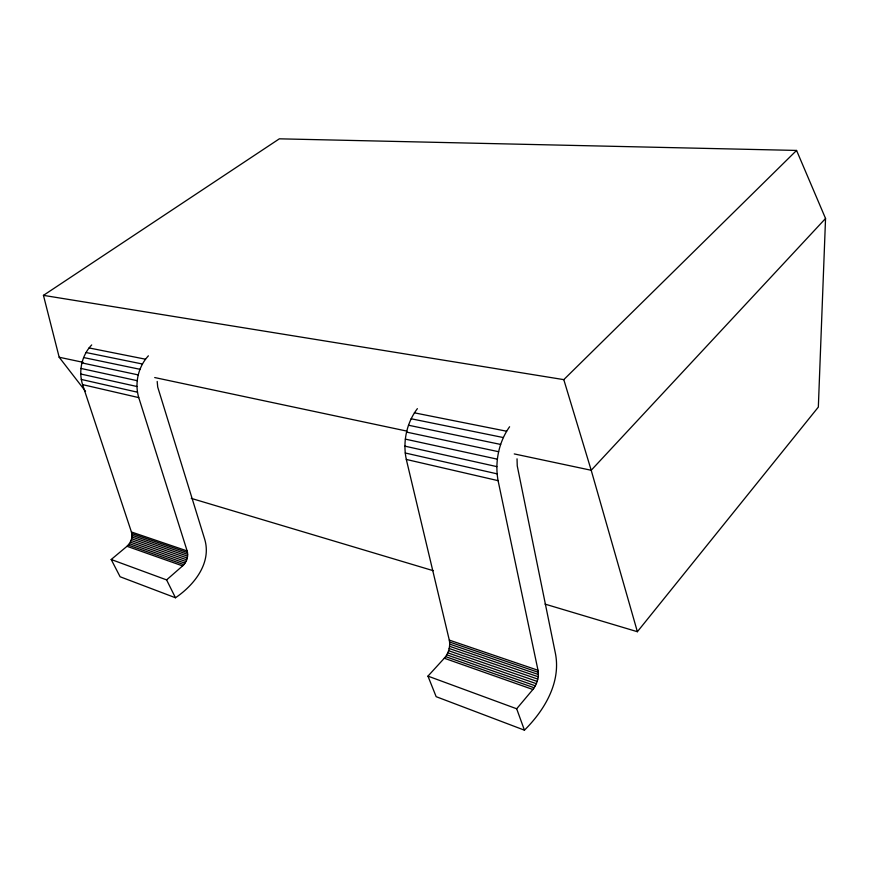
<?xml version="1.0" encoding="UTF-8"?>
<svg xmlns="http://www.w3.org/2000/svg" width="869" height="869" viewBox="0 0 869 869"><rect width="100%" height="100%" fill="white"/><g stroke="black" fill="none" stroke-linecap="round" stroke-linejoin="round"><path stroke-width="1.3" d="M157.202 381.448L157.702 387.031L204.693 539.225C211.862 563.069 194.069 585.174 175.473 597.763L120.107 576.755L111.199 559.506L127.004 546.286C130.991 542.864 133 537.075 131.425 531.991L82.577 384.619C78.253 371.041 81.805 355.236 91.701 344.939M85.542 391.365L59.179 357.246L43.45 295.362L279.351 138.823L796.569 150.435L825.55 218.477L818.337 407.083L637.379 631.709L545.037 604.107M111.199 559.506L166.598 579.895L182.609 565.904C186.661 562.243 188.682 556.247 187.139 550.935L138.758 397.611C134.456 383.283 138.171 366.794 148.382 355.834M517.033 458.843L517.251 465.903L555.508 653.857C560.961 682.904 544.298 710.462 524.442 730.177L436.151 696.677L427.961 676.125L444.298 658.235C448.523 653.358 450.587 646.482 449.295 640.105L406.312 459.451C402.586 442.006 406.562 422.877 417.381 408.647M524.442 730.177L516.675 708.778L532.893 689.497C537.118 684.175 539.182 677.016 538.009 670.281L498.089 480.655C494.657 462.156 498.708 442.158 509.592 426.755M825.55 218.477L591.202 470.27L637.379 631.709M43.45 295.362L563.796 379.634L796.569 150.435M89.029 347.937L145.492 359.201M414.372 412.829L506.584 431.22M86.02 352.521L142.418 364.013M411.124 418.76L503.314 437.552M83.62 357.55L139.974 369.292M408.495 425.234L500.642 444.439M59.179 357.246L83.055 362.319M154.704 377.548L406.779 431.089M514.252 453.922L591.202 470.27L563.796 379.634M81.914 362.905L138.214 374.897M406.54 432.089L498.643 451.717M80.936 368.434L137.204 380.687M405.323 439.117L497.361 459.18M80.73 373.996L136.954 386.509M404.878 446.145L496.829 466.62M81.273 379.438L137.476 392.201M405.215 452.988L497.079 473.844M82.577 384.619L138.758 397.611M406.312 459.451L498.089 480.655M191.256 498.371L433.175 570.672M131.425 531.991L187.139 550.935M449.295 640.105L538.009 670.281M131.816 533.577L187.53 552.586M449.61 642.039L538.302 672.313M131.979 535.261L187.682 554.346M449.707 644.114L538.367 674.496M131.903 536.999L187.595 556.16M449.555 646.286L538.193 676.777M131.599 538.758L187.269 557.996M449.175 648.491L537.792 679.113M131.056 540.485L186.726 559.799M448.578 650.685L537.172 681.426M130.317 542.147L185.966 561.537M447.763 652.804L536.358 683.686M129.372 543.69L185.01 563.166M446.764 654.802L535.347 685.815M128.264 545.08L183.88 564.633M445.601 656.627L534.185 687.77M127.004 546.286L182.609 565.904M444.298 658.235L532.893 689.497M427.961 676.125L516.675 708.778M166.598 579.895L175.473 597.763"/></g></svg>
